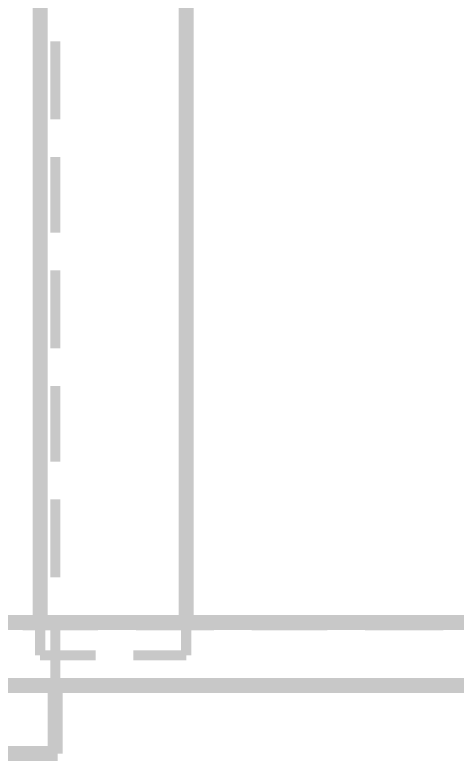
# Model space of a CAD drawing. Extents: x 0.1 to 11.6, y 0.3 to 16.2.
# Drawn here: x 8.4317 to 8.7242, y 11.975 to 12.4691 of the extents above; entities that cross this region are included whole.
import ezdxf

# ---------------------------------------------------------------- set-up
doc = ezdxf.new("R2010")
doc.units = 0
doc.header["$MEASUREMENT"] = 0

msp = doc.modelspace()

# ---------------------------------------------------------------- linework, layer by layer
at = {"color": 0}
for points, const_width in [([(8.44835, 12.8517), (8.44835, 12.0667)], 0.01), ([(8.54497, 12.0667), (8.54497, 12.8517)], 0.01), ([(8.45833, 12.4), (8.45833, 12.4517)], 0.00667), ([(8.45833, 12.325), (8.45833, 12.375)], 0.00667), ([(8.45833, 12.2483), (8.45833, 12.3)], 0.00667), ([(8.45833, 12.1733), (8.45833, 12.2233)], 0.00667), ([(8.45833, 12.0967), (8.45833, 12.1483)], 0.00667), ([(8.45833, 12.025), (8.45833, 12.0717)], 0.00667), ([(8.90169, 12.0667), (8.29167, 12.0667)], 0.01), ([(8.48665, 12.065), (8.43668, 12.065)], 0.00667), ([(8.44835, 12.0667), (8.44835, 12.045)], 0.00667), ([(8.56332, 12.065), (8.51167, 12.065)], 0.00667), ([(8.54497, 12.045), (8.54497, 12.0667)], 0.00667), ([(8.63835, 12.065), (8.58832, 12.065)], 0.00667), ([(8.715, 12.065), (8.66336, 12.065)], 0.00667), ([(8.44835, 12.045), (8.48503, 12.045)], 0.00667), ([(8.50999, 12.045), (8.54497, 12.045)], 0.00667), ([(8.29167, 12.025), (9.23833, 12.025)], 0.01), ([(8.43668, 12.0267), (8.48665, 12.0267)], 0.00667), ([(8.45833, 11.98), (8.45833, 12.025)], 0.01), ([(8.51167, 12.0267), (8.56332, 12.0267)], 0.00667), ([(8.58832, 12.0267), (8.63835, 12.0267)], 0.00667), ([(8.66336, 12.0267), (8.715, 12.0267)], 0.00667), ([(8.45665, 11.98), (8.42333, 11.98)], 0.01), ([(8.45833, 11.98), (8.45665, 11.98)], 0.01), ([(8.45665, 11.98), (8.45833, 11.98)], 0.01), ([(8.45833, 11.98), (8.46001, 11.98)], 0.01)]:
    msp.add_lwpolyline(points, dxfattribs=dict(at, const_width=const_width))

doc.saveas('drawing.dxf')
